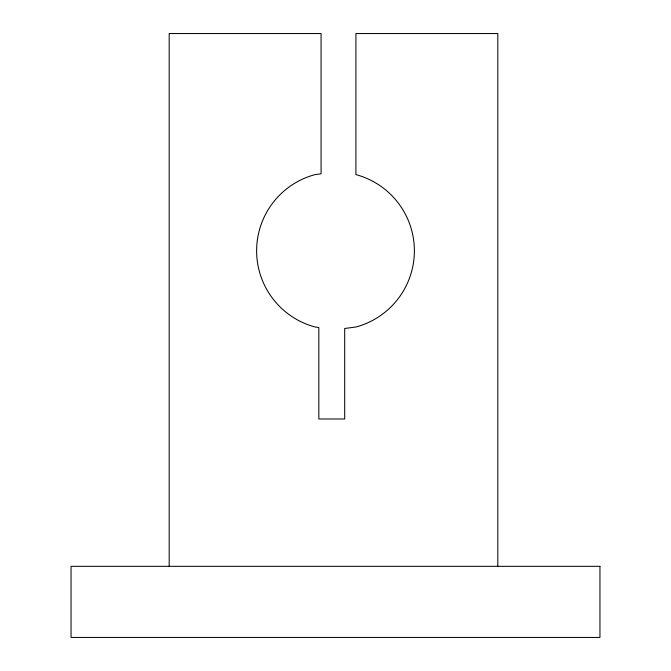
<?xml version="1.0" encoding="UTF-8"?>
<svg xmlns="http://www.w3.org/2000/svg" width="671" height="671" viewBox="0 0 671 671"><rect width="100%" height="100%" fill="white"/><g stroke="black" fill="none" stroke-linecap="round" stroke-linejoin="round"><path stroke-width="1.01" d="M497.815 566.324L497.815 33.55L355.915 33.55L355.915 174.603A78.884 78.884 0 0 1 355.915 326.995L344.693 328.471L344.693 418.989L318.834 418.989L318.834 327.49L315.085 326.995A78.884 78.884 0 0 1 315.085 174.603L321.074 173.814L321.074 33.55L169.184 33.55L169.184 566.324M599.949 566.324L71.051 566.324L71.051 637.45L599.949 637.45L599.949 566.324"/></g></svg>
